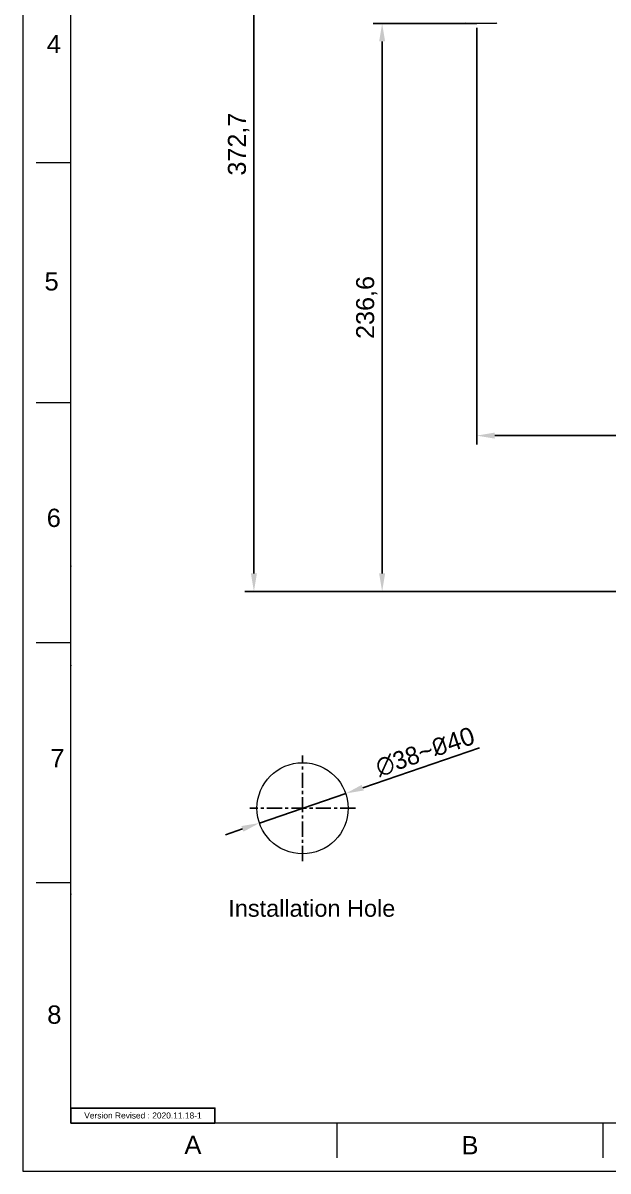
# Model space of a CAD drawing. Header units: millimetres. Extents: x 598 to 1192, y -1752 to -912.
# Drawn here: x 598 to 841.8, y -1751.8 to -1273.6 of the extents above; entities that cross this region are included whole.
import ezdxf

# ---------------------------------------------------------------- set-up
doc = ezdxf.new("R2010")
doc.units = ezdxf.units.MM
doc.header["$LTSCALE"] = 0.1
doc.linetypes.add('CENTERX2', pattern=[101.6, 63.5, -12.7, 12.7, -12.7])
doc.layers.get('0').update_dxf_attribs({"lineweight": 15})
for name, color, linetype in [('CENTER', 1, 'CENTERX2'), ('FORM', 7, 'Continuous'), ('TEXT', 2, 'Continuous')]:
    doc.layers.add(name, color=color, linetype=linetype)
doc.layers.add('DIM', color=3, linetype='Continuous', lineweight=9)
doc.styles.get("Standard").update_dxf_attribs({"font": 'arial.ttf'})
doc.dimstyles.new('ISO-25', dxfattribs={"dimtxt": 2.5, "dimasz": 2.5, "dimexe": 1.25, "dimexo": 0.625, "dimtad": 1, "dimlfac": 1.33325, "dimtxsty": 'Standard', "dimcen": 2.5, "dimadec": 0, "dimazin": 0, "dimtfac": 1, "dimtmove": 0, "dimatfit": 3, "dimfxl": 0, "dimarcsym": 0})

# ---------------------------------------------------------------- blocks, each defined once
blk = doc.blocks.new('*D31')
at = {"layer": 'Defpoints', "color": 0}
for p in [(747.68, -1273.76), (788.96, -1273.76), (1007.2, -1510.41)]:
    blk.add_point(p, dxfattribs=at)
at = {"layer": 'DIM', "color": 0, "lineweight": -2}
for p, q in [((787.09, -1273.76), (743.93, -1273.76)), ((747.68, -1502.91), (747.68, -1281.26)), ((1005.33, -1510.41), (743.93, -1510.41))]:
    blk.add_line(p, q, dxfattribs=at)
at = {"layer": 'DIM', "color": 0}
for points in [[(746.43, -1281.26), (748.93, -1281.26), (747.68, -1273.76)], [(746.43, -1502.91), (748.93, -1502.91), (747.68, -1510.41)]]:
    blk.add_solid(points, dxfattribs=at)
at = {"layer": 'DIM', "color": 0, "insert": (741.3, -1392.08), "char_height": 7.5, "attachment_point": 5, "rotation": 90}
blk.add_mtext('236,6', dxfattribs=at)
blk = doc.blocks.new('*D32')
at = {"layer": 'Defpoints', "color": 0}
for p in [(694.25, -1137.67), (906.09, -1137.67), (1007.2, -1510.41)]:
    blk.add_point(p, dxfattribs=at)
at = {"layer": 'DIM', "color": 0, "lineweight": -2}
for p, q in [((904.21, -1137.67), (690.5, -1137.67)), ((694.25, -1502.91), (694.25, -1145.17)), ((1005.33, -1510.41), (690.5, -1510.41))]:
    blk.add_line(p, q, dxfattribs=at)
at = {"layer": 'DIM', "color": 0}
for points in [[(693, -1145.17), (695.5, -1145.17), (694.25, -1137.67)], [(693, -1502.91), (695.5, -1502.91), (694.25, -1510.41)]]:
    blk.add_solid(points, dxfattribs=at)
at = {"layer": 'DIM', "color": 0, "insert": (687.87, -1324.04), "char_height": 7.5, "attachment_point": 5, "rotation": 90}
blk.add_mtext('372,7', dxfattribs=at)
blk = doc.blocks.new('*D33')
at = {"layer": 'Defpoints', "color": 0}
for p in [(787.09, -1273.76), (1033.2, -1445.46), (1033.2, -1510.41)]:
    blk.add_point(p, dxfattribs=at)
at = {"layer": 'DIM', "color": 0, "lineweight": -2}
for p, q in [((787.09, -1275.64), (787.09, -1449.21)), ((1033.2, -1508.53), (1033.2, -1441.71)), ((794.59, -1445.46), (1025.7, -1445.46))]:
    blk.add_line(p, q, dxfattribs=at)
at = {"layer": 'DIM', "color": 0}
for points in [[(794.59, -1444.21), (794.59, -1446.71), (787.09, -1445.46)], [(1025.7, -1444.21), (1025.7, -1446.71), (1033.2, -1445.46)]]:
    blk.add_solid(points, dxfattribs=at)
at = {"layer": 'DIM', "color": 0, "insert": (910.15, -1439.08), "char_height": 7.5, "attachment_point": 5}
blk.add_mtext('246,1', dxfattribs=at)
blk = doc.blocks.new('*D36')
at = {"layer": 'Defpoints', "color": 0}
for p in [(732.5, -1594.57), (696.55, -1606.88)]:
    blk.add_point(p, dxfattribs=at)
at = {"layer": 'DIM', "color": 0, "lineweight": -2}
for p, q in [((788.25, -1575.48), (739.6, -1592.14)), ((696.55, -1606.88), (732.5, -1594.57)), ((689.46, -1609.31), (682.36, -1611.74))]:
    blk.add_line(p, q, dxfattribs=at)
at = {"layer": 'DIM', "color": 0}
for points in [[(739.19, -1590.96), (740, -1593.32), (732.5, -1594.57)], [(689.05, -1608.12), (689.86, -1610.49), (696.55, -1606.88)]]:
    blk.add_solid(points, dxfattribs=at)
at = {"layer": 'DIM', "color": 0, "insert": (765.62, -1577.2), "char_height": 7.5, "attachment_point": 5, "rotation": 18.8999}
blk.add_mtext('{\\fMS PGothic|b0|i0|c128|p34;∅38}~{\\fISOCPEUR|b0|i0|c0|p34;%%C}40', dxfattribs=at)

msp = doc.modelspace()

# ---------------------------------------------------------------- linework, layer by layer
at = {"color": 7, "linetype": 'Continuous'}
for p, q in [((598.02, -911.84), (598.02, -1751.84)), ((795.16, -1273.76), (782.76, -1273.76)), ((618.02, -1331.84), (603.48, -1331.84)), ((618.02, -1431.84), (603.48, -1431.84)), ((618.02, -1531.84), (603.48, -1531.84)), ((618.02, -1631.84), (603.48, -1631.84)), ((728.82, -1731.85), (728.82, -1746.38)), ((839.62, -1731.85), (839.62, -1746.38)), ((598.02, -1751.84), (1192.02, -1751.84))]:
    msp.add_line(p, q, dxfattribs=at)
at = {"linetype": 'Continuous'}
for p, q in [((618.02, -1731.84), (618.02, -931.84)), ((1172.02, -1731.84), (618.02, -1731.84))]:
    msp.add_line(p, q, dxfattribs=at)
msp.add_circle((714.53, -1600.72), 19)
at = {"color": 7, "linetype": 'Continuous'}
for centre, start, end in [((782.76, -1273.46), 199.6343, 270), ((795.16, -1273.46), 270, 340.3657)]:
    msp.add_arc(centre, 0.3, start, end, dxfattribs=at)
for p in [(618.02, -1499.86), (618.02, -1541.25), (618.02, -1636.54)]:
    msp.add_point(p)
at = {"layer": 'CENTER'}
for p, q in [((714.53, -1622.72), (714.53, -1578.72)), ((736.53, -1600.72), (692.53, -1600.72))]:
    msp.add_line(p, q, dxfattribs=at)
at = {"layer": 'FORM'}
msp.add_lwpolyline([(618.02, -1731.84), (678.02, -1731.84), (678.02, -1725.59), (618.02, -1725.59)], close=True, dxfattribs=at)

# ---------------------------------------------------------------- texts
at = {"char_height": 7.62, "attachment_point": 5}
for s, width, insert in [('4', 50, (610.9, -1282.33)), ('5', 50, (609.95, -1381.26)), ('6', 50, (610.87, -1479.78)), ('7', 50, (612.36, -1579.86)), ('8', 50, (611.08, -1686.72)), ('A', 10, (668.84, -1740.92)), ('B', 10, (784.29, -1741.09))]:
    msp.add_mtext_dynamic_manual_height_columns(s, width=width, gutter_width=12.5, heights=[0], dxfattribs=dict(at, insert=insert))
at = {"layer": 'TEXT'}
for s, width, insert, char_height, attachment_point in [('{\\W1.50566; }Installation Hole', 76.4435, (679.5, -1638.9), 7, 1), ('Version Revised : 2020.11.18-1', 60, (648.02, -1728.72), 2.5, 5)]:
    msp.add_mtext_dynamic_manual_height_columns(s, width=width, gutter_width=12.5, heights=[0], dxfattribs=dict(at, insert=insert, char_height=char_height, attachment_point=attachment_point))

# ---------------------------------------------------------------- dimensions: what is measured, and where the dimension line sits
at = {"layer": 'DIM'}
for base, p1, p2, picture, middle in [((694.25, -1137.67), (1007.2, -1510.41), (906.09, -1137.67), '*D32', (687.87, -1324.04)), ((747.6777, -1273.7607), (1007.2028, -1510.4081), (788.964, -1273.7607), '*D31', (741.2956, -1392.0844))]:
    dim = msp.add_linear_dim(base=base, p1=p1, p2=p2, angle=90, dimstyle='ISO-25', override={"dimscale": 3, "dimdec": 1, "dimlfac": 1, "dimtdec": 1, "dimfxl": 1.25}, dxfattribs=at)
    dim.commit()
    dim.dimension.update_dxf_attribs({"geometry": picture, "text_midpoint": middle})
dim = msp.add_linear_dim(base=(1033.2, -1445.46), p1=(787.09, -1273.76), p2=(1033.2, -1510.41), dimstyle='ISO-25', override={"dimscale": 3, "dimdec": 1, "dimlfac": 1, "dimtdec": 1, "dimfxl": 1.25}, dxfattribs=at)
dim.commit()
dim.dimension.update_dxf_attribs({"geometry": '*D33', "text_midpoint": (910.15, -1439.08)})
dim = msp.add_diameter_dim_2p(p1=(696.55, -1606.88), p2=(732.5, -1594.57), text='{\\fMS PGothic|b0|i0|c128|p34;<>}~{\\fISOCPEUR|b0|i0|c0|p34;%%C}40', dimstyle='ISO-25', override={"dimscale": 3, "dimdec": 1, "dimlfac": 1, "dimtdec": 1, "dimfxl": 1.25}, dxfattribs=at)
dim.commit()
dim.dimension.update_dxf_attribs({"geometry": '*D36', "text_midpoint": (765.62, -1577.2)})

doc.saveas('drawing.dxf')
